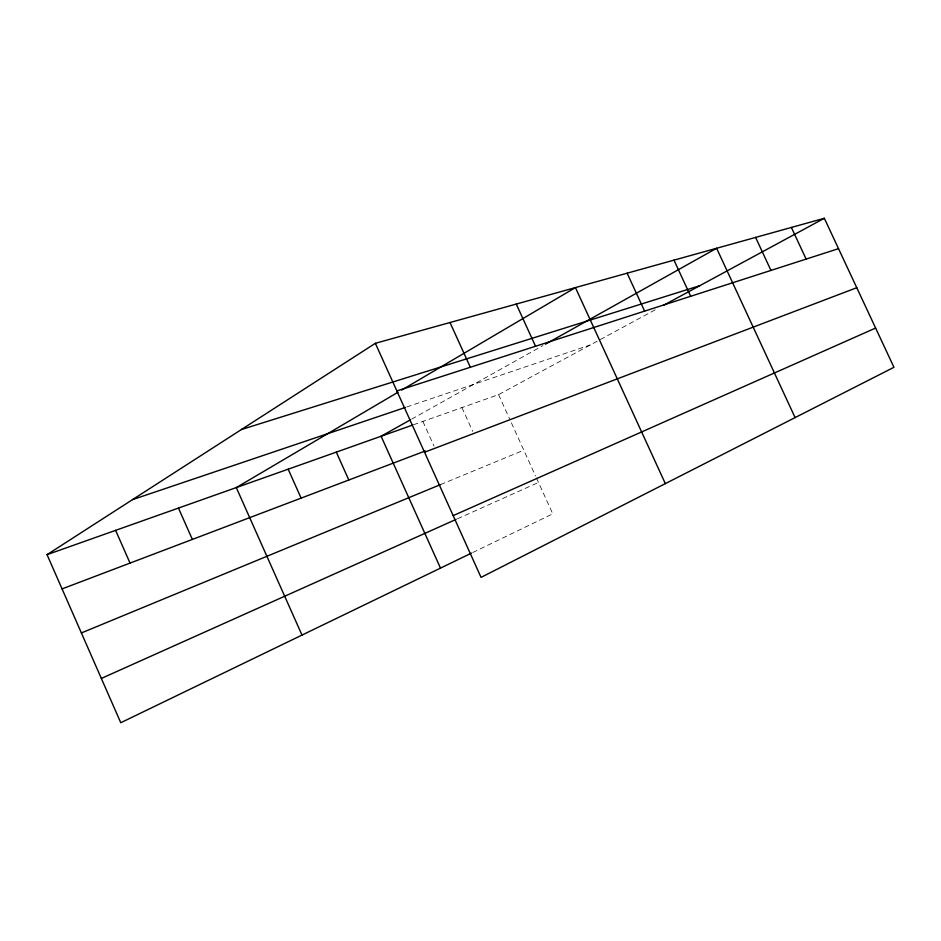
<?xml version="1.0" encoding="UTF-8"?>
<svg xmlns="http://www.w3.org/2000/svg" width="941" height="941" viewBox="0 0 941 941"><rect width="100%" height="100%" fill="white"/><g stroke="black" fill="none" stroke-linecap="round" stroke-linejoin="round"><path stroke-width="0.71" stroke-dasharray="4.71 3.53" d="M411.652 419.133L542.91 345.594M413.44 424.779L498.554 394.62L655.901 309.448M472.7 552.532L552.755 513.833L536.135 477.287M457.455 518.785L538.487 482.451M440.459 484.615L523.819 450.186M406.712 406.983L590.336 344.935M498.554 394.62L509.61 418.933M511.386 422.838L535.547 476.005M461.937 407.594L472.735 431.39M422.874 421.439L434.024 446.116"/><path stroke-width="1.41" d="M471.417 553.155L120.766 722.723L47.05 554.661L375.353 343.312L824.328 218.277L893.95 367.296L481.051 577.386L375.353 343.312M397.961 392.256L236.297 487.579L301.99 635.093M401.748 390.021L575.445 287.593L665.334 483.627M410.382 419.839L381.093 436.248L440.494 568.117M545.462 344.171L716.63 248.271L795.098 417.592M663.652 305.249L824.328 218.277M101.346 678.437L456.15 519.361M453.162 515.621L875.612 328.056M81.385 632.94L440.459 484.615M62.071 588.901L425.261 450.974M424.532 452.233L856.769 287.711M47.05 554.661L412.087 425.261M132.54 499.624L405.324 407.453M396.855 390.938L838.525 248.659M241.425 429.531L699.845 285.664M791.381 227.451L806.131 259.093M755.611 237.414L770.95 270.432M673.979 260.151L690.682 296.286M627.141 273.196L644.609 311.13M516.268 304.072L535.535 346.264M450.021 322.516L470.347 367.261M336.302 452.127L348.817 480.004M288.169 469.194L301.108 498.118M178.461 508.081L192.364 539.428M115.614 530.359L130.046 563.094"/></g></svg>
